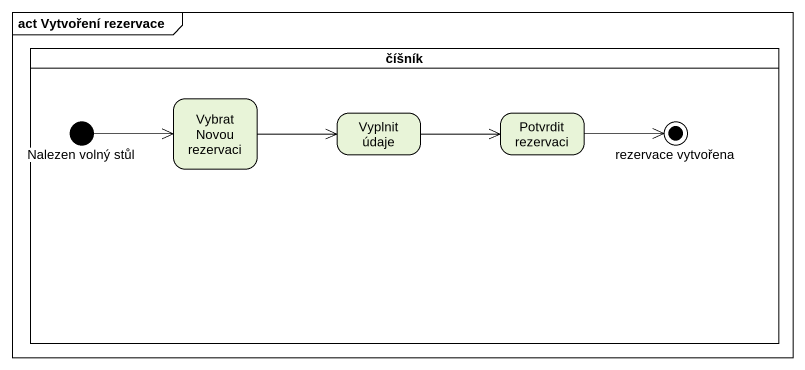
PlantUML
@startuml
mainframe act Vytvoření rezervace
hide empty description
state číšník <<partition>> {
  state "Nalezen volný stůl" as Nalezen_volný_stůl <<start>>
  state "Vybrat Novou rezervaci" as Vybrat_Novou_rezervaci
  state "Vyplnit údaje" as Vyplnit_údaje
  state "Potvrdit rezervaci" as Potvrdit_rezervaci
  state "rezervace vytvořena" as rezervace_vytvořena <<end>>
}
Nalezen_volný_stůl -right-> Vybrat_Novou_rezervaci
Vybrat_Novou_rezervaci -right-> Vyplnit_údaje
Vyplnit_údaje -right-> Potvrdit_rezervaci
Potvrdit_rezervaci -right-> rezervace_vytvořena
@enduml
